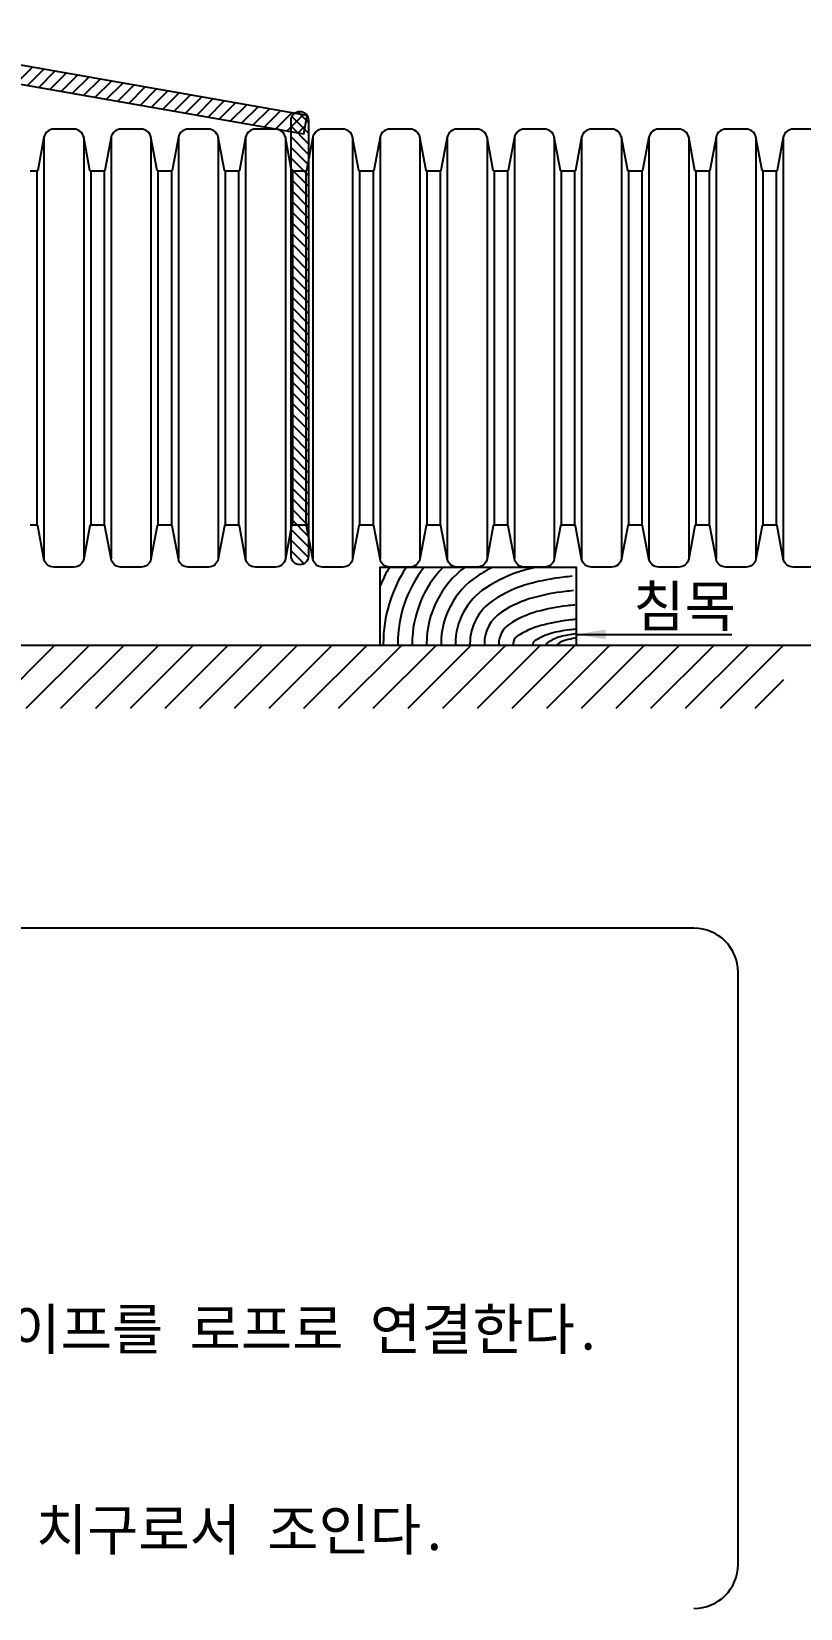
# Model space of a CAD drawing. Header units: inches. Extents: x 15 to 329, y 6 to 106.
# Drawn here: x 291.32 to 302.61, y 25.39 to 48.54 of the extents above; entities that cross this region are included whole.
import ezdxf

# ---------------------------------------------------------------- set-up
doc = ezdxf.new("R2010")
doc.units = ezdxf.units.IN
doc.header["$MEASUREMENT"] = 0
for name, color, linetype in [('ARHT', 8, 'Continuous'), ('CODN', 1, 'Continuous'), ('COMM', 7, 'Continuous'), ('FORM', 7, 'Continuous'), ('TEXT', 3, 'Continuous')]:
    doc.layers.add(name, color=color, linetype=linetype)
doc.styles.add('돋움', font='DotumChe.TTF')

# ---------------------------------------------------------------- blocks, each defined once
blk = doc.blocks.new('*X7')
at = {"color": 0, "linetype": 'Continuous'}
for p, q in [((678.3273074861756, 392.6561678868105), (679.7825715937371, 394.111431994372)), ((678.3273074861756, 391.2419543244374), (680.5993690038549, 393.5140158421167)), ((678.3273074861756, 389.8277407620643), (680.7516512676799, 392.2520845435686)), ((678.3273074861756, 388.4135271996913), (680.7516512676799, 390.8378709811956)), ((678.3273074861756, 386.9993136373181), (680.7516512676799, 389.4236574188224)), ((678.3273074861756, 385.585100074945), (680.7516512676799, 388.0094438564493)), ((678.3273074861756, 384.1708865125719), (680.7516512676799, 386.5952302940762)), ((678.3273074861756, 382.7566729501988), (680.7516512676799, 385.1810167317032)), ((678.3273074861756, 381.3424593878257), (680.7516512676799, 383.76680316933)), ((678.3273074861756, 379.9282458254527), (680.7516512676799, 382.3525896069569)), ((678.3273074861756, 378.5140322630795), (680.7516512676799, 380.9383760445838)), ((678.3273074861756, 377.0998187007064), (680.7516512676799, 379.5241624822107)), ((678.3273074861756, 375.6856051383333), (680.7516512676799, 378.1099489198376)), ((678.3273074861756, 374.2713915759603), (680.7516512676799, 376.6957353574646)), ((678.3273074861756, 372.8571780135872), (680.7516512676799, 375.2815217950915)), ((678.3273074861756, 371.442964451214), (680.7516512676799, 373.8673082327184)), ((678.3273074861756, 370.0287508888409), (680.7516512676799, 372.4530946703453)), ((678.3273074861756, 368.6145373264679), (680.7516512676799, 371.0388811079721)), ((678.3273074861756, 367.2003237640948), (680.7516512676799, 369.624667545599)), ((678.3273074861756, 365.7861102017217), (680.7516512676799, 368.210453983226)), ((678.3273074861756, 364.3718966393486), (680.7516512676799, 366.7962404208529)), ((678.3273074861756, 362.9576830769755), (680.7516512676799, 365.3820268584798)), ((678.3273074861756, 361.5434695146024), (680.7516512676799, 363.9678132961067)), ((678.3273074861756, 360.1292559522293), (680.7516512676799, 362.5535997337336)), ((678.3273074861756, 358.7150423898563), (680.7516512676799, 361.1393861713605)), ((678.3273074861756, 357.3008288274831), (680.7516512676799, 359.7251726089874)), ((678.3273074861756, 355.88661526511), (680.7516512676799, 358.3109590466143)), ((678.3273074861756, 354.4724017027369), (680.7516512676799, 356.8967454842413)), ((678.3273074861758, 353.0581881403639), (680.7516512676799, 355.4825319218681)), ((678.3273074861758, 351.6439745779908), (680.7516512676799, 354.068318359495)), ((678.3273074861758, 350.2297610156177), (680.75165126768, 352.654104797122)), ((678.3273074861758, 348.8155474532447), (680.75165126768, 351.2398912347489)), ((678.3273074861758, 347.4013338908716), (680.75165126768, 349.8256776723759)), ((678.3273074861758, 345.9871203284985), (680.75165126768, 348.4114641100027)), ((678.3273074861758, 344.5729067661254), (680.75165126768, 346.9972505476296)), ((678.3273074861758, 343.1586932037523), (680.75165126768, 345.5830369852565)), ((678.3273074861758, 341.7444796413791), (680.75165126768, 344.1688234228835)), ((678.3273074861758, 340.3302660790061), (680.75165126768, 342.7546098605104)), ((678.3273074861758, 338.916052516633), (680.75165126768, 341.3403962981373)), ((678.3273074861758, 337.5018389542599), (680.75165126768, 339.9261827357642)), ((678.3273074861758, 336.0876253918867), (680.75165126768, 338.511969173391)), ((678.3638933707198, 334.7099977140576), (680.75165126768, 337.0977556110179)), ((678.9957324415042, 333.927623222469), (680.75165126768, 335.6835420486449))]:
    blk.add_line(p, q, dxfattribs=at)
blk = doc.blocks.new('*X14')
at = {"color": 0, "linetype": 'Continuous'}
for p, q in [((855.7141440718468, 301.1125499493448), (853.9873186259435, 302.8393753952478)), ((856.9174103460207, 301.3234972375441), (855.1906062471757, 303.0503013363888)), ((858.1206766201946, 301.5344445257433), (856.3938938684078, 303.2612272775297)), ((859.3239428943683, 301.7453918139425), (857.5971814896401, 303.4721532186707)), ((859.972614384567, 302.5109338861168), (858.8004691108722, 303.6830791598117)), ((860.0338597498378, 303.8639020832192), (860.0037567321043, 303.8940051009527)), ((846.0880138784559, 299.4249716437511), (844.3610176560866, 301.1519678661202)), ((847.2912801526297, 299.6359189319504), (845.5643052773188, 301.3628938072611)), ((848.4945464268036, 299.8468662201496), (846.7675928985509, 301.5738197484021)), ((849.6978127009775, 300.0578135083488), (847.970880519783, 301.784745689543)), ((850.9010789751513, 300.268760796548), (849.1741681410151, 301.995671630684)), ((852.1043452493253, 300.4797080847472), (850.3774557622472, 302.206597571825)), ((853.3076115234992, 300.6906553729464), (851.5807433834793, 302.4175235129659)), ((854.5108777976731, 300.9016026611457), (852.7840310047117, 302.6284494541069)), ((836.4618836850647, 297.7373933381573), (834.7347166862294, 299.4645603369924)), ((837.6651499592385, 297.9483406263566), (835.9380043074615, 299.6754862781334)), ((838.8684162334126, 298.1592879145558), (837.1412919286937, 299.8864122192744)), ((840.0716825075865, 298.370235202755), (838.344579549926, 300.0973381604153)), ((841.2749487817604, 298.5811824909542), (839.5478671711581, 300.3082641015563)), ((842.4782150559344, 298.7921297791535), (840.7511547923903, 300.5191900426973)), ((843.681481330108, 299.0030770673526), (841.9544424136224, 300.7301159838382)), ((844.8847476042819, 299.2140243555519), (843.1577300348545, 300.9410419249792)), ((826.8357534916739, 296.0498150325636), (825.1084157163725, 297.7771528078648)), ((828.0390197658478, 296.2607623207629), (826.3117033376046, 297.9880787490058)), ((829.2422860400217, 296.471709608962), (827.5149909588367, 298.1990046901468)), ((830.4455523141954, 296.6826568971613), (828.7182785800688, 298.4099306312877)), ((831.6488185883693, 296.8936041853605), (829.921566201301, 298.6208565724286)), ((832.8520848625432, 297.1045514735596), (831.124853822533, 298.8317825135696)), ((834.0553511367169, 297.3154987617589), (832.3281414437652, 299.0427084547106)), ((835.2586174108908, 297.5264460499581), (833.5314290649973, 299.2536343958515)), ((817.2096232982828, 294.3622367269699), (815.4821147465153, 296.0897452787371)), ((818.4128895724566, 294.5731840151691), (816.6854023677474, 296.3006712198781)), ((819.6161558466305, 294.7841313033683), (817.8886899889798, 296.511597161019)), ((820.8194221208045, 294.9950785915675), (819.0919776102119, 296.72252310216)), ((822.0226883949783, 295.2060258797667), (820.2952652314439, 296.9334490433009)), ((823.2259546691522, 295.4169731679659), (821.498552852676, 297.1443749844419)), ((824.4292209433261, 295.6279204561652), (822.7018404739081, 297.3553009255829)), ((825.6324872174999, 295.8388677443644), (823.9051280951404, 297.5662268667238)), ((811.1932919274133, 293.3075002859737), (809.4656766403547, 295.0351155730323)), ((812.3965582015871, 293.518447574173), (810.6689642615868, 295.2460415141733)), ((813.599824475761, 293.7293948623722), (811.8722518828189, 295.4569674553142)), ((814.8030907499351, 293.9403421505714), (813.0755395040511, 295.6678933964552)), ((816.006357024109, 294.1512894387707), (814.2788271252832, 295.8788193375962)), ((809.9900256532394, 293.0965529977745), (809.2438072955138, 293.8427713555001))]:
    blk.add_line(p, q, dxfattribs=at)

msp = doc.modelspace()

# ---------------------------------------------------------------- hatches: boundary and pattern name
at = {"layer": 'ARHT', "linetype": 'Continuous'}
h = msp.add_hatch(dxfattribs=at)
h.set_pattern_fill('_U', color=256, scale=0.3603484995162736, angle=225, style=0, pattern_type=0)
h.set_pattern_definition([(225, (13.35774974658972, -33.90651436250541), (0.2548048675983544, -0.2548048675983544), [])])
h.paths.add_polyline_path([(265.6839249614484, 39.52691418255402), (265.6839249614484, 38.60491715575214), (302.366792256029, 38.60491715575214), (302.366792256029, 39.52691418255402)])

# ---------------------------------------------------------------- linework, layer by layer
for p, q in [((291.5012741509898, 46.9887328737543), (291.5012741509898, 40.79768746818245)), ((292.0858683703173, 46.9887328737543), (292.0858683703173, 40.79768746818245)), ((292.4882961962455, 46.9887328737543), (292.4882961962455, 40.79768746818245)), ((293.0728904102085, 46.9887328737543), (293.0728904102085, 40.79768746818245)), ((293.4753182415009, 46.9887328737543), (293.4753182415009, 40.79768746818245)), ((294.0599124608283, 46.9887328737543), (294.0599124608283, 40.79768746818245)), ((294.4623402867565, 46.9887328737543), (294.4623402867565, 40.79768746818245)), ((295.0469345060839, 46.9887328737543), (295.0469345060839, 40.79768746818245)), ((295.4493623266475, 46.9887328737543), (295.4493623266475, 40.79768746818245)), ((296.0339565459751, 46.9887328737543), (296.0339565459751, 40.79768746818245)), ((296.4363843719031, 46.9887328737543), (296.4363843719031, 40.79768746818245)), ((297.0209785912306, 46.9887328737543), (297.0209785912306, 40.79768746818245)), ((297.4234064117942, 46.9887328737543), (297.4234064117942, 40.79768746818245)), ((298.0080006364861, 46.9887328737543), (298.0080006364861, 40.79768746818245)), ((298.4104284570498, 46.9887328737543), (298.4104284570498, 40.79768746818245)), ((298.9950226763772, 46.9887328737543), (298.9950226763772, 40.79768746818245)), ((299.3974505076697, 46.9887328737543), (299.3974505076697, 40.79768746818245)), ((299.9820447216327, 46.9887328737543), (299.9820447216327, 40.79768746818245)), ((300.3844725475608, 46.9887328737543), (300.3844725475608, 40.79768746818245)), ((300.9690667722527, 46.9887328737543), (300.9690667722527, 40.79768746818245)), ((301.3714945928163, 46.9887328737543), (301.3714945928163, 40.79768746818245)), ((301.9560888121438, 46.9887328737543), (301.9560888121438, 40.79768746818245)), ((302.3585166380719, 46.9887328737543), (302.3585166380719, 40.79768746818245)), ((291.3984162954314, 46.49135486479221), (291.3984162954314, 41.29506546641571)), ((292.1887262258758, 46.49135486479221), (292.1887262258758, 41.29506546641571)), ((292.3854383406869, 46.49135486479221), (292.3854383406869, 41.29506546641571)), ((293.1757482711313, 46.49135486479221), (293.1757482711313, 41.29506546641571)), ((293.3724603859425, 46.49135486479221), (293.3724603859425, 41.29506546641571)), ((294.1627703110225, 46.49135486479221), (294.1627703110225, 41.29506546641571)), ((294.3594824258336, 46.49135486479221), (294.3594824258336, 41.29506546641571)), ((295.1497923562779, 46.49135486479221), (295.1497923562779, 41.29506546641571)), ((295.3465044710891, 46.49135486479221), (295.3465044710891, 41.29506546641571)), ((296.1368144015335, 46.49135486479221), (296.1368144015335, 41.29506546641571)), ((296.3335265217091, 46.49135486479221), (296.3335265217091, 41.29506546641571)), ((297.1238364467891, 46.49135486479221), (297.1238364467891, 41.29506546641571)), ((297.3205485616001, 46.49135486479221), (297.3205485616001, 41.29506546641571)), ((298.1108584920446, 46.49135486479221), (298.1108584920446, 41.29506546641571)), ((298.3075706068557, 46.49135486479221), (298.3075706068557, 41.29506546641571)), ((299.0978805373001, 46.49135486479221), (299.0978805373001, 41.29506546641571)), ((299.2945926467468, 46.49135486479221), (299.2945926467468, 41.29506546641571)), ((300.0849025771913, 46.49135486479221), (300.0849025771913, 41.29506546641571)), ((300.2816146920023, 46.49135486479221), (300.2816146920023, 41.29506546641571)), ((301.0719246224467, 46.49135486479221), (301.0719246224467, 41.29506546641571)), ((301.2686367372579, 46.49135486479221), (301.2686367372579, 41.29506546641571)), ((302.0589466677023, 46.49135486479221), (302.0589466677023, 41.29506546641571)), ((302.255658777149, 46.49135486479221), (302.255658777149, 41.29506546641571))]:
    msp.add_line(p, q, dxfattribs=at)
for points in [[(296.5741527334717, 40.67817668880155, 0.03397913338334674), (296.4394933257367, 40.40331696326641, 0.04548965772573953)], [(296.8233889488249, 40.67817668880155, 0.1471798513940453), (296.4842892096307, 39.55113997752503, 0.00296533917961818), (296.4844328794744, 39.52691418255402, 0.04548965772574012)], [(297.0844681523116, 40.67817668880155, 0.1673644506709973), (296.6963447240857, 39.55113997752503, 0.003308898830955163), (296.6965050450829, 39.52691418255402, 0.04548965772574085)], [(297.3653498528275, 40.67817668880155, 0.1950122444192547), (296.9084002385408, 39.55113997752503, 0.003742502815226838), (296.9085815719633, 39.52691418255402, 0.04548965772574011)], [(297.685643991617, 40.67817668880155, 0.2366933845724686), (297.1204557583602, 39.55113997752503, 0.004306891911604435), (297.1206644395859, 39.52691418255402, 0.04548965772574107)], [(298.0927782789747, 40.67817668880155, 0.02903022358483139), (297.8664630899705, 40.54624523783842, 0.2513407120653045), (297.3325112728152, 39.55113997752503, 0.00507175189518304), (297.3327570168051, 39.52691418255402, 0.0454896577257401)], [(298.7355351118132, 40.67817668880155, 0.01185577518048939), (298.5726426646991, 40.63753393198179, 0.07957007135264592), (297.9837077567855, 40.36954993660355, 0.2513407120652858), (297.5445667926346, 39.55113997752503, 0.006166974548899996), (297.5448656014477, 39.52691418255402, 0.04548965772574146)], [(299.2597814253856, 40.54357334191718, 0.005567023267677857), (299.1344758943605, 40.53071934069313, 0.03873613555809785), (298.6288416437192, 40.43306091244131, 0.07957007135267072), (298.1009524182359, 40.19285462732205, 0.2513407120652537), (297.7566223124541, 39.55113997752503, 0.007865605518161407), (297.7570034328974, 39.52691418255402, 0.04548965772574183)], [(299.2790708211948, 40.33239696438214, 0.005567023267662094), (299.1584625677157, 40.32002481127878, 0.03873613555811423), (298.685040617375, 40.2285878848542, 0.07957007135269013), (298.2181970796864, 40.01615931535834, 0.2513407120651856), (297.9686778269091, 39.55113997752503, 0.01085615514733455), (297.9692038885632, 39.52691418255402, 0.04548965772574248)], [(299.2983602116396, 40.12122058952931, 0.005567023267696724), (299.1824492357064, 40.10933029527548, 0.03873613555807331), (298.7412395910308, 40.02411486799593, 0.07957007135271436), (298.3354417465013, 39.83946401680569, 0.2513407120650807), (298.1807333413641, 39.55113997752503, 0.01751912941914021), (298.1815824321787, 39.52691418255402, 0.04548965772574195)], [(299.3176496074488, 39.91004421199427, 0.005567023267488345), (299.2064359036971, 39.89863576586112, 0.03873613555849602), (298.7974385700509, 39.81964183772661, 0.07957007135262385), (298.4526864079517, 39.66276870484198, 0.2513407120649577), (298.3927888611835, 39.55113997752503, 0.04548965772574105), (298.3949974725527, 39.52691418255402, 0.07957007135271313)], [(299.3176496074488, 39.76621099765156, 0.007521849779700749), (299.2174356160451, 39.75632667119357, 0.03873613555849602), (298.9447707287358, 39.70366404796688, 0.07957007135262385), (298.7149359504268, 39.5990819718941, 0.2446504210938376), (298.6750326303526, 39.52691418255402, 0.2513407120651037)], [(299.3176496074488, 39.69876212055532, 0.001556450233694877), (299.301080078869, 39.69692799116222, 0.03873613555849602), (299.0829481647301, 39.65479789311731, 0.07957007135262385), (298.8990803442286, 39.57113222206669, 0.1946292494879212), (298.8687961498783, 39.52691418255402, 0.2513407120651037)], [(299.3176496074488, 39.63421325321041, 0.002242440235746759), (299.3027271483232, 39.63258214826428, 0.03873613555849602), (299.1663947073508, 39.60625084067424, 0.07957007135262385), (299.0514773181963, 39.55395979727344, 0.1911125529451358), (299.0326835409688, 39.52691418255402, 0.2513407120651037)]]:
    msp.add_lwpolyline(points, format="xyb", dxfattribs=at)
at = {"layer": 'CODN', "linetype": 'Continuous'}
msp.add_line((299.3176496074488, 39.690545594345), (301.6037999699423, 39.690545594345), dxfattribs=at)
msp.add_solid([(299.7500678078227, 39.61847589875301), (299.7500678078227, 39.76261528993699), (299.3176496074488, 39.690545594345)], dxfattribs=at)
at = {"layer": 'COMM'}
for points in [[(288.3454509947497, 48.54157376106372), (288.3582021520335, 48.25988867993918), (295.3191200450913, 47.0395546754764), (295.3660290751712, 47.31092697943933)], [(296.4394933257367, 39.52691418255402), (296.4394933257367, 40.67817668880155), (299.3176496074488, 40.67817668880155), (299.3176496074488, 39.52691418255402)]]:
    msp.add_lwpolyline(points, close=True, dxfattribs=at)
msp.add_lwpolyline([(295.1246861449733, 42.89745605344888), (295.1246861449733, 40.84317887837831, 0.9462216376249306), (295.3917487291353, 40.84317887837831), (295.3917487291353, 42.89745605344888), (295.3917487291353, 47.23712166394473, 0.9462216376249306), (295.1246861449733, 47.23712166394473)], format="xyb", close=True, dxfattribs=at)
for points in [[(302.7991091869194, 47.10824364240636), (302.5025183031873, 47.10824364240636, 0.3609113025726453), (302.3585166380719, 46.9887328737543), (302.2670273361518, 46.50078992660462, -0.3609113025726384), (302.255658777149, 46.49135486479221), (302.1573027197434, 46.49135486479221), (302.0589466677023, 46.49135486479221, -0.3609113025726384), (302.0475781140638, 46.50078992660462), (301.9560888121438, 46.9887328737543, 0.3609113025726389), (301.8120871416639, 47.10824364240636), (301.5154962632962, 47.10824364240636, 0.3609113025726453), (301.3714945928163, 46.9887328737543), (301.2800052908963, 46.50078992660462, -0.3609113025726384), (301.2686367372579, 46.49135486479221), (301.1702806798523, 46.49135486479221), (301.0719246224467, 46.49135486479221, -0.3609113025726384), (301.0605560741727, 46.50078992660462), (300.9690667722527, 46.9887328737543, 0.3609113025726389), (300.8250650964083, 47.10824364240636), (300.5284742180407, 47.10824364240636, 0.3609113025726453), (300.3844725475608, 46.9887328737543), (300.2929832456408, 46.50078992660462, -0.3609113025726384), (300.2816146920023, 46.49135486479221), (300.1832586345967, 46.49135486479221), (300.0849025771913, 46.49135486479221, -0.3609113025726384), (300.0735340235527, 46.50078992660462), (299.9820447216327, 46.9887328737543, 0.3609113025726389), (299.8380430511529, 47.10824364240636), (299.5414521781496, 47.10824364240636, 0.3609113025726453), (299.3974505076697, 46.9887328737543), (299.3059612057497, 46.50078992660462, -0.3609113025726384), (299.2945926467468, 46.49135486479221), (299.1962365947057, 46.49135486479221), (299.0978805373001, 46.49135486479221, -0.3609113025726384), (299.0865119782972, 46.50078992660462), (298.9950226763772, 46.9887328737543, 0.3609113025726389), (298.8510210112617, 47.10824364240636), (298.5544301328941, 47.10824364240636, 0.3609113025726453), (298.4104284570498, 46.9887328737543), (298.3189391551297, 46.50078992660462, -0.3609113025726384), (298.3075706068557, 46.49135486479221), (298.2092145494501, 46.49135486479221), (298.1108584920446, 46.49135486479221, -0.3609113025726384), (298.0994899384061, 46.50078992660462), (298.0080006364861, 46.9887328737543, 0.3609113025726389), (297.8639989660062, 47.10824364240636), (297.5674080822741, 47.10824364240636, 0.3609113025726453), (297.4234064117942, 46.9887328737543), (297.3319171098742, 46.50078992660462, -0.3609113025726384), (297.3205485616001, 46.49135486479221), (297.2221925041947, 46.49135486479221), (297.1238364467891, 46.49135486479221, -0.3609113025726384), (297.1124678931506, 46.50078992660462), (297.0209785912306, 46.9887328737543, 0.3609113025726389), (296.8769769207507, 47.10824364240636), (296.5803860423831, 47.10824364240636, 0.3609113025726453), (296.4363843719031, 46.9887328737543), (296.3448950699831, 46.50078992660462, -0.3609113025726384), (296.3335265217091, 46.49135486479221), (296.2351704589391, 46.49135486479221), (296.1368144015335, 46.49135486479221, -0.3609113025726384), (296.125445847895, 46.50078992660462), (296.0339565459751, 46.9887328737543, 0.3609113025726389), (295.8899548808596, 47.10824364240636), (295.5933639971275, 47.10824364240636, 0.3609113025726453), (295.4493623266475, 46.9887328737543), (295.3578730247276, 46.50078992660462, -0.3609113025726384), (295.3465044710891, 46.49135486479221), (295.2481484136836, 46.49135486479221), (295.1497923562779, 46.49135486479221, -0.3609113025726384), (295.138423808004, 46.50078992660462), (295.0469345060839, 46.9887328737543, 0.3609113025726389), (294.902932835604, 47.10824364240636), (294.606341951872, 47.10824364240636, 0.3609113025726453), (294.4623402867565, 46.9887328737543), (294.3708509848365, 46.50078992660462, -0.3609113025726384), (294.3594824258336, 46.49135486479221), (294.2611263684281, 46.49135486479221), (294.1627703110225, 46.49135486479221, -0.3609113025726384), (294.1514017627484, 46.50078992660462), (294.0599124608283, 46.9887328737543, 0.3609113025726389), (293.9159107849841, 47.10824364240636), (293.6193199119808, 47.10824364240636, 0.3609113025726453), (293.4753182415009, 46.9887328737543), (293.383828939581, 46.50078992660462, -0.3609113025726384), (293.3724603859425, 46.49135486479221), (293.2741043285369, 46.49135486479221), (293.1757482711313, 46.49135486479221, -0.3609113025726384), (293.1643797121284, 46.50078992660462), (293.0728904102085, 46.9887328737543, 0.3609113025726389), (292.9288887450929, 47.10824364240636), (292.6322978667253, 47.10824364240636, 0.3609113025726453), (292.4882961962455, 46.9887328737543), (292.396806888961, 46.50078992660462, -0.3609113025726384), (292.3854383406869, 46.49135486479221), (292.2870822832813, 46.49135486479221), (292.1887262258758, 46.49135486479221, -0.3609113025726384), (292.1773576722373, 46.50078992660462), (292.0858683703173, 46.9887328737543, 0.3609113025726389), (291.9418666998375, 47.10824364240636), (291.6452758214697, 47.10824364240636, 0.3609113025726453), (291.5012741509898, 46.9887328737543), (291.4097848490698, 46.50078992660462, -0.3609113025726384), (291.3984162954314, 46.49135486479221), (291.3000602380259, 46.49135486479221)], [(302.7991091869194, 40.67817668880155), (302.5025183031873, 40.67817668880155, -0.3609113025726453), (302.3585166380719, 40.79768746818245), (302.2670273361518, 41.2856304046033, 0.3609113025726384), (302.255658777149, 41.29506546641571), (302.1573027197434, 41.29506546641571), (302.0589466677023, 41.29506546641571, 0.3609113025726384), (302.0475781140638, 41.2856304046033), (301.9560888121438, 40.79768746818245, -0.3609113025726389), (301.8120871416639, 40.67817668880155), (301.5154962632962, 40.67817668880155, -0.3609113025726453), (301.3714945928163, 40.79768746818245), (301.2800052908963, 41.2856304046033, 0.3609113025726384), (301.2686367372579, 41.29506546641571), (301.1702806798523, 41.29506546641571), (301.0719246224467, 41.29506546641571, 0.3609113025726384), (301.0605560741727, 41.2856304046033), (300.9690667722527, 40.79768746818245, -0.3609113025726389), (300.8250650964083, 40.67817668880155), (300.5284742180407, 40.67817668880155, -0.3609113025726453), (300.3844725475608, 40.79768746818245), (300.2929832456408, 41.2856304046033, 0.3609113025726384), (300.2816146920023, 41.29506546641571), (300.1832586345967, 41.29506546641571), (300.0849025771913, 41.29506546641571, 0.3609113025726384), (300.0735340235527, 41.2856304046033), (299.9820447216327, 40.79768746818245, -0.3609113025726389), (299.8380430511529, 40.67817668880155), (299.5414521781496, 40.67817668880155, -0.3609113025726453), (299.3974505076697, 40.79768746818245), (299.3059612057497, 41.2856304046033, 0.3609113025726384), (299.2945926467468, 41.29506546641571), (299.1962365947057, 41.29506546641571), (299.0978805373001, 41.29506546641571, 0.3609113025726384), (299.0865119782972, 41.2856304046033), (298.9950226763772, 40.79768746818245, -0.3609113025726389), (298.8510210112617, 40.67817668880155), (298.5544301328941, 40.67817668880155, -0.3609113025726453), (298.4104284570498, 40.79768746818245), (298.3189391551297, 41.2856304046033, 0.3609113025726384), (298.3075706068557, 41.29506546641571), (298.2092145494501, 41.29506546641571), (298.1108584920446, 41.29506546641571, 0.3609113025726384), (298.0994899384061, 41.2856304046033), (298.0080006364861, 40.79768746818245, -0.3609113025726389), (297.8639989660062, 40.67817668880155), (297.5674080822741, 40.67817668880155, -0.3609113025726453), (297.4234064117942, 40.79768746818245), (297.3319171098742, 41.2856304046033, 0.3609113025726384), (297.3205485616001, 41.29506546641571), (297.2221925041947, 41.29506546641571), (297.1238364467891, 41.29506546641571, 0.3609113025726384), (297.1124678931506, 41.2856304046033), (297.0209785912306, 40.79768746818245, -0.3609113025726389), (296.8769769207507, 40.67817668880155), (296.5803860423831, 40.67817668880155, -0.3609113025726453), (296.4363843719031, 40.79768746818245), (296.3448950699831, 41.2856304046033, 0.3609113025726384), (296.3335265217091, 41.29506546641571), (296.2351704589391, 41.29506546641571), (296.1368144015335, 41.29506546641571, 0.3609113025726384), (296.125445847895, 41.2856304046033), (296.0339565459751, 40.79768746818245, -0.3609113025726389), (295.8899548808596, 40.67817668880155), (295.5933639971275, 40.67817668880155, -0.3609113025726453), (295.4493623266475, 40.79768746818245), (295.3578730247276, 41.2856304046033, 0.3609113025726384), (295.3465044710891, 41.29506546641571), (295.2481484136836, 41.29506546641571), (295.1497923562779, 41.29506546641571, 0.3609113025726384), (295.138423808004, 41.2856304046033), (295.0469345060839, 40.79768746818245, -0.3609113025726389), (294.902932835604, 40.67817668880155), (294.606341951872, 40.67817668880155, -0.3609113025726453), (294.4623402867565, 40.79768746818245), (294.3708509848365, 41.2856304046033, 0.3609113025726384), (294.3594824258336, 41.29506546641571), (294.2611263684281, 41.29506546641571), (294.1627703110225, 41.29506546641571, 0.3609113025726384), (294.1514017627484, 41.2856304046033), (294.0599124608283, 40.79768746818245, -0.3609113025726389), (293.9159107849841, 40.67817668880155), (293.6193199119808, 40.67817668880155, -0.3609113025726453), (293.4753182415009, 40.79768746818245), (293.383828939581, 41.2856304046033, 0.3609113025726384), (293.3724603859425, 41.29506546641571), (293.2741043285369, 41.29506546641571), (293.1757482711313, 41.29506546641571, 0.3609113025726384), (293.1643797121284, 41.2856304046033), (293.0728904102085, 40.79768746818245, -0.3609113025726389), (292.9288887450929, 40.67817668880155), (292.6322978667253, 40.67817668880155, -0.3609113025726453), (292.4882961962455, 40.79768746818245), (292.396806888961, 41.2856304046033, 0.3609113025726384), (292.3854383406869, 41.29506546641571), (292.2870822832813, 41.29506546641571), (292.1887262258758, 41.29506546641571, 0.3609113025726384), (292.1773576722373, 41.2856304046033), (292.0858683703173, 40.79768746818245, -0.3609113025726389), (291.9418666998375, 40.67817668880155), (291.6452758214697, 40.67817668880155, -0.3609113025726453), (291.5012741509898, 40.79768746818245), (291.4097848490698, 41.2856304046033, 0.3609113025726384), (291.3984162954314, 41.29506546641571), (291.3000602380259, 41.29506546641571)]]:
    msp.add_lwpolyline(points, format="xyb", dxfattribs=at)
msp.add_lwpolyline([(303.2143292991244, 39.52691418255402), (284.1151020286244, 39.52691418255402), (265.0158747581245, 39.52691418255402)], dxfattribs=at)
at = {"layer": 'FORM'}
for p, q in [((301.0465541765984, 35.37620323682511), (289.6510315642564, 35.37620323682511)), ((301.6951814744772, 26.03763451599976), (301.6951814744772, 34.72757593089968))]:
    msp.add_line(p, q, dxfattribs=at)
for centre, start, end in [((301.0465541765984, 34.72757593089968), 0, 90), ((301.0465541765984, 26.03763451599976), 270, 0)]:
    msp.add_arc(centre, 0.6486272991292924, start, end, dxfattribs=at)

# ---------------------------------------------------------------- block references
at = {"layer": 'ARHT', "linetype": 'Continuous'}
for name, p, xscale, yscale, zscale in [('*X14', (406.7709492723937, 6.695093607825797), -0.1376983880997853, 0.1376983934642033, 0.1376983878479755), ('*X7', (370.1154100720569, 3.945956337968958), -0.1101587104798282, 0.1101587104798282, 0.1101587102783804)]:
    msp.add_blockref(name, p, dxfattribs=dict(at, xscale=xscale, yscale=yscale, zscale=zscale))

# ---------------------------------------------------------------- texts
at = {"layer": 'TEXT', "style": '돋움'}
for s, p in [('침목', (300.1555694238243, 39.80400685245849)), ('④ 소켓을 파이프와 파이프 사이에 넣고 양파이프를 로프로 연결한다.', (275.0496668574895, 29.18853182488844)), ('⑥ 파이프와 소켓이 완전히 밀착할 수 있도록 치구로서 조인다.', (275.0496566060867, 26.24511365079798))]:
    msp.add_text(s, height=0.6, dxfattribs=at).set_placement(p)

doc.saveas('drawing.dxf')
